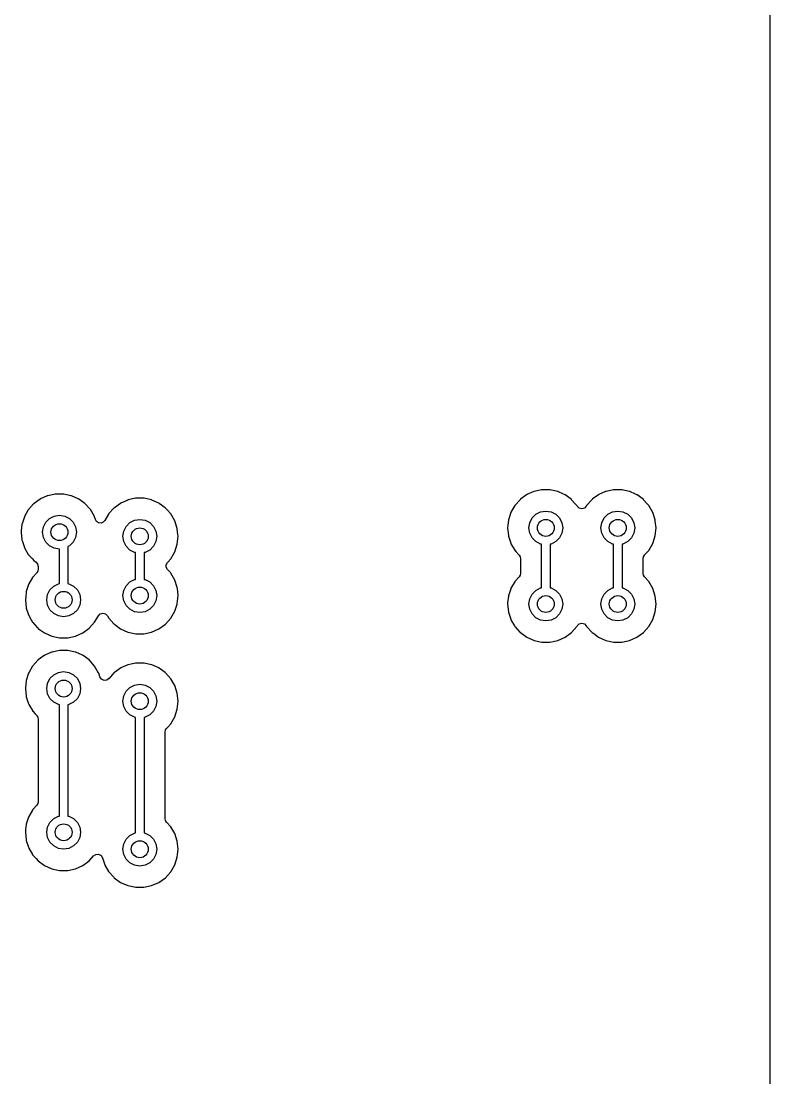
# Model space of a CAD drawing. Extents: x 98 to 198, y -146.7 to -46.7.
# Drawn here: x 180.29 to 198, y -96.71 to -71.71 of the extents above; entities that cross this region are included whole.
import ezdxf

# ---------------------------------------------------------------- set-up
doc = ezdxf.new("R2010")
doc.units = 0
doc.layers.add('BLACK', color=7, linetype='CONTINUOUS')

msp = doc.modelspace()

# ---------------------------------------------------------------- linework, layer by layer
at = {"layer": 'BLACK', "linetype": 'CONTINUOUS'}
for p, q in [((197.996, -46.8407), (197.996, -146.576)), ((180.914, -82.9415), (180.753, -83.0132)), ((180.92, -82.9389), (180.914, -82.9415)), ((180.914, -82.9415), (180.914, -82.9415)), ((180.927, -82.9375), (180.92, -82.9389)), ((181.099, -82.9009), (180.927, -82.9375)), ((180.927, -82.9375), (180.927, -82.9375)), ((181.105, -82.8995), (181.099, -82.9009)), ((181.099, -82.9009), (181.099, -82.9009)), ((181.295, -82.8995), (181.105, -82.8995)), ((181.301, -82.9009), (181.295, -82.8995)), ((181.473, -82.9375), (181.301, -82.9009)), ((181.301, -82.9009), (181.301, -82.9009)), ((181.48, -82.9389), (181.473, -82.9375)), ((181.473, -82.9375), (181.473, -82.9375)), ((181.486, -82.9415), (181.48, -82.9389)), ((181.647, -83.0132), (181.486, -82.9415)), ((181.486, -82.9415), (181.486, -82.9415)), ((192.242, -82.9197), (192.099, -83.0233)), ((192.247, -82.9158), (192.242, -82.9197)), ((192.242, -82.9197), (192.242, -82.9197)), ((192.253, -82.9132), (192.247, -82.9158)), ((192.414, -82.8415), (192.253, -82.9132)), ((192.253, -82.9132), (192.253, -82.9132)), ((192.42, -82.8389), (192.414, -82.8415)), ((192.414, -82.8415), (192.414, -82.8415)), ((192.427, -82.8375), (192.42, -82.8389)), ((192.599, -82.8009), (192.427, -82.8375)), ((192.427, -82.8375), (192.427, -82.8375)), ((192.605, -82.7995), (192.599, -82.8009)), ((192.599, -82.8009), (192.599, -82.8009)), ((192.795, -82.7995), (192.605, -82.7995)), ((192.801, -82.8009), (192.795, -82.7995)), ((192.973, -82.8375), (192.801, -82.8009)), ((192.801, -82.8009), (192.801, -82.8009)), ((192.98, -82.8389), (192.973, -82.8375)), ((192.973, -82.8375), (192.973, -82.8375)), ((192.986, -82.8415), (192.98, -82.8389)), ((193.119, -82.9009), (192.986, -82.8415)), ((192.986, -82.8415), (192.986, -82.8415)), ((193.153, -82.9158), (193.119, -82.9009)), ((193.158, -82.9197), (193.153, -82.9158)), ((193.301, -83.0233), (193.158, -82.9197)), ((193.158, -82.9197), (193.158, -82.9197)), ((193.942, -82.9197), (193.799, -83.0233)), ((193.947, -82.9158), (193.942, -82.9197)), ((193.942, -82.9197), (193.942, -82.9197)), ((193.953, -82.9132), (193.947, -82.9158)), ((194.114, -82.8415), (193.953, -82.9132)), ((193.953, -82.9132), (193.953, -82.9132)), ((194.12, -82.8389), (194.114, -82.8415)), ((194.114, -82.8415), (194.114, -82.8415)), ((194.127, -82.8375), (194.12, -82.8389)), ((194.299, -82.8009), (194.127, -82.8375)), ((194.127, -82.8375), (194.127, -82.8375)), ((194.305, -82.7995), (194.299, -82.8009)), ((194.299, -82.8009), (194.299, -82.8009)), ((194.495, -82.7995), (194.305, -82.7995)), ((194.501, -82.8009), (194.495, -82.7995)), ((194.673, -82.8375), (194.501, -82.8009)), ((194.501, -82.8009), (194.501, -82.8009)), ((194.68, -82.8389), (194.673, -82.8375)), ((194.673, -82.8375), (194.673, -82.8375)), ((194.686, -82.8415), (194.68, -82.8389)), ((194.819, -82.9009), (194.686, -82.8415)), ((194.686, -82.8415), (194.686, -82.8415)), ((194.853, -82.9158), (194.819, -82.9009)), ((194.858, -82.9197), (194.853, -82.9158)), ((195.001, -83.0233), (194.858, -82.9197)), ((194.858, -82.9197), (194.858, -82.9197)), ((180.59, -83.1319), (180.472, -83.263)), ((180.594, -83.1271), (180.59, -83.1319)), ((180.59, -83.1319), (180.59, -83.1319)), ((180.599, -83.1233), (180.594, -83.1271)), ((180.742, -83.0197), (180.599, -83.1233)), ((180.599, -83.1233), (180.599, -83.1233)), ((180.747, -83.0158), (180.742, -83.0197)), ((180.742, -83.0197), (180.742, -83.0197)), ((180.753, -83.0132), (180.747, -83.0158)), ((180.753, -83.0132), (180.753, -83.0132)), ((181.653, -83.0158), (181.647, -83.0132)), ((181.658, -83.0197), (181.653, -83.0158)), ((181.801, -83.1233), (181.658, -83.0197)), ((181.658, -83.0197), (181.658, -83.0197)), ((181.806, -83.1271), (181.801, -83.1233)), ((181.801, -83.1233), (181.801, -83.1233)), ((181.81, -83.1319), (181.806, -83.1271)), ((181.926, -83.2603), (181.81, -83.1319)), ((181.81, -83.1319), (181.81, -83.1319)), ((182.49, -83.2308), (182.372, -83.3619)), ((182.494, -83.226), (182.49, -83.2308)), ((182.49, -83.2308), (182.49, -83.2308)), ((182.499, -83.2222), (182.494, -83.226)), ((182.642, -83.1186), (182.499, -83.2222)), ((182.499, -83.2222), (182.499, -83.2222)), ((182.647, -83.1147), (182.642, -83.1186)), ((182.642, -83.1186), (182.642, -83.1186)), ((182.653, -83.1121), (182.647, -83.1147)), ((182.814, -83.0404), (182.653, -83.1121)), ((182.653, -83.1121), (182.653, -83.1121)), ((182.82, -83.0378), (182.814, -83.0404)), ((182.814, -83.0404), (182.814, -83.0404)), ((182.827, -83.0364), (182.82, -83.0378)), ((182.999, -82.9998), (182.827, -83.0364)), ((182.827, -83.0364), (182.827, -83.0364)), ((183.005, -82.9984), (182.999, -82.9998)), ((182.999, -82.9998), (182.999, -82.9998)), ((183.195, -82.9984), (183.005, -82.9984)), ((183.201, -82.9998), (183.195, -82.9984)), ((183.373, -83.0364), (183.201, -82.9998)), ((183.201, -82.9998), (183.201, -82.9998)), ((183.38, -83.0378), (183.373, -83.0364)), ((183.373, -83.0364), (183.373, -83.0364)), ((183.386, -83.0404), (183.38, -83.0378)), ((183.547, -83.1121), (183.386, -83.0404)), ((183.386, -83.0404), (183.386, -83.0404)), ((183.553, -83.1147), (183.547, -83.1121)), ((183.558, -83.1186), (183.553, -83.1147)), ((183.701, -83.2222), (183.558, -83.1186)), ((183.558, -83.1186), (183.558, -83.1186)), ((183.706, -83.226), (183.701, -83.2222)), ((183.701, -83.2222), (183.701, -83.2222)), ((183.71, -83.2308), (183.706, -83.226)), ((183.749, -83.2734), (183.71, -83.2308)), ((183.71, -83.2308), (183.71, -83.2308)), ((191.964, -83.1734), (191.876, -83.3261)), ((191.967, -83.1678), (191.964, -83.1734)), ((191.964, -83.1734), (191.964, -83.1734)), ((191.972, -83.163), (191.967, -83.1678)), ((192.09, -83.0319), (191.972, -83.163)), ((191.972, -83.163), (191.972, -83.163)), ((192.094, -83.0271), (192.09, -83.0319)), ((192.09, -83.0319), (192.09, -83.0319)), ((192.099, -83.0233), (192.094, -83.0271)), ((192.099, -83.0233), (192.099, -83.0233)), ((193.306, -83.0271), (193.301, -83.0233)), ((193.301, -83.0233), (193.301, -83.0233)), ((193.31, -83.0319), (193.306, -83.0271)), ((193.388, -83.1186), (193.31, -83.0319)), ((193.31, -83.0319), (193.31, -83.0319)), ((193.433, -83.1678), (193.388, -83.1186)), ((193.436, -83.1734), (193.433, -83.1678)), ((193.443, -83.1852), (193.436, -83.1734)), ((193.488, -83.2306), (193.443, -83.1852)), ((193.55, -83.2472), (193.488, -83.2306)), ((193.612, -83.2306), (193.55, -83.2472)), ((193.657, -83.1852), (193.612, -83.2306)), ((193.664, -83.1734), (193.657, -83.1852)), ((193.667, -83.1678), (193.664, -83.1734)), ((193.664, -83.1734), (193.664, -83.1734)), ((193.672, -83.163), (193.667, -83.1678)), ((193.79, -83.0319), (193.672, -83.163)), ((193.672, -83.163), (193.672, -83.163)), ((193.794, -83.0271), (193.79, -83.0319)), ((193.79, -83.0319), (193.79, -83.0319)), ((193.799, -83.0233), (193.794, -83.0271)), ((193.799, -83.0233), (193.799, -83.0233)), ((195.006, -83.0271), (195.001, -83.0233)), ((195.001, -83.0233), (195.001, -83.0233)), ((195.01, -83.0319), (195.006, -83.0271)), ((195.088, -83.1186), (195.01, -83.0319)), ((195.01, -83.0319), (195.01, -83.0319)), ((195.133, -83.1678), (195.088, -83.1186)), ((195.227, -83.3317), (195.133, -83.1678)), ((180.371, -83.4379), (180.316, -83.6056)), ((180.373, -83.4317), (180.371, -83.4379)), ((180.371, -83.4379), (180.371, -83.4379)), ((180.376, -83.4261), (180.373, -83.4317)), ((180.464, -83.2734), (180.376, -83.4261)), ((180.376, -83.4261), (180.376, -83.4261)), ((180.467, -83.2678), (180.464, -83.2734)), ((180.464, -83.2734), (180.464, -83.2734)), ((180.472, -83.263), (180.467, -83.2678)), ((180.472, -83.263), (180.472, -83.263)), ((180.876, -83.5649), (180.965, -83.4764)), ((180.965, -83.4764), (181.076, -83.4196)), ((181.076, -83.4196), (181.2, -83.4)), ((181.2, -83.4), (181.324, -83.4196)), ((181.324, -83.4196), (181.435, -83.4764)), ((181.435, -83.4764), (181.524, -83.5649)), ((181.933, -83.2678), (181.926, -83.2603)), ((182.027, -83.4317), (181.933, -83.2678)), ((182.029, -83.4379), (182.027, -83.4317)), ((182.05, -83.5024), (182.029, -83.4379)), ((182.029, -83.4379), (182.029, -83.4379)), ((182.364, -83.3723), (182.275, -83.5261)), ((182.367, -83.3667), (182.364, -83.3723)), ((182.364, -83.3723), (182.364, -83.3723)), ((182.372, -83.3619), (182.367, -83.3667)), ((182.372, -83.3619), (182.372, -83.3619)), ((183.833, -83.3667), (183.749, -83.2734)), ((183.927, -83.5306), (183.833, -83.3667)), ((191.871, -83.3379), (191.816, -83.5056)), ((191.873, -83.3317), (191.871, -83.3379)), ((191.871, -83.3379), (191.871, -83.3379)), ((191.876, -83.3261), (191.873, -83.3317)), ((191.876, -83.3261), (191.876, -83.3261)), ((192.32, -83.5764), (192.376, -83.4649)), ((192.376, -83.4649), (192.465, -83.3764)), ((192.465, -83.3764), (192.576, -83.3196)), ((192.576, -83.3196), (192.7, -83.3)), ((192.7, -83.3), (192.824, -83.3196)), ((192.824, -83.3196), (192.935, -83.3764)), ((192.935, -83.3764), (193.024, -83.4649)), ((193.024, -83.4649), (193.08, -83.5764)), ((194.02, -83.5764), (194.076, -83.4649)), ((194.076, -83.4649), (194.165, -83.3764)), ((194.165, -83.3764), (194.276, -83.3196)), ((194.276, -83.3196), (194.4, -83.3)), ((194.4, -83.3), (194.524, -83.3196)), ((194.524, -83.3196), (194.635, -83.3764)), ((194.635, -83.3764), (194.724, -83.4649)), ((194.724, -83.4649), (194.78, -83.5764)), ((195.286, -83.5117), (195.227, -83.3317)), ((180.314, -83.6182), (180.298, -83.763)), ((180.316, -83.6056), (180.314, -83.6117)), ((180.314, -83.6117), (180.314, -83.6182)), ((180.314, -83.6182), (180.314, -83.6182)), ((180.316, -83.6056), (180.316, -83.6056)), ((180.8, -83.8), (180.82, -83.6764)), ((180.82, -83.6764), (180.876, -83.5649)), ((181.524, -83.5649), (181.58, -83.6764)), ((181.58, -83.6764), (181.6, -83.8)), ((182.079, -83.5508), (182.05, -83.5024)), ((182.127, -83.5812), (182.079, -83.5508)), ((182.184, -83.5871), (182.127, -83.5812)), ((182.237, -83.5673), (182.184, -83.5871)), ((182.275, -83.5261), (182.237, -83.5673)), ((182.72, -83.7753), (182.776, -83.6638)), ((182.776, -83.6638), (182.865, -83.5753)), ((182.865, -83.5753), (182.976, -83.5185)), ((182.976, -83.5185), (183.1, -83.4989)), ((183.1, -83.4989), (183.224, -83.5185)), ((183.224, -83.5185), (183.335, -83.5753)), ((183.335, -83.5753), (183.424, -83.6638)), ((183.424, -83.6638), (183.48, -83.7753)), ((183.986, -83.7106), (183.927, -83.5306)), ((183.986, -83.7171), (183.986, -83.7106)), ((183.995, -83.8), (183.986, -83.7171)), ((183.986, -83.7171), (183.986, -83.7171)), ((191.802, -83.6319), (191.795, -83.7)), ((191.795, -83.7), (191.795, -83.7065)), ((191.795, -83.7065), (191.814, -83.8818)), ((191.814, -83.5182), (191.802, -83.6319)), ((191.816, -83.5056), (191.814, -83.5117)), ((191.814, -83.5117), (191.814, -83.5182)), ((191.814, -83.5182), (191.814, -83.5182)), ((191.816, -83.5056), (191.816, -83.5056)), ((192.3, -83.7), (192.32, -83.5764)), ((192.32, -83.8236), (192.3, -83.7)), ((193.08, -83.5764), (193.1, -83.7)), ((193.1, -83.7), (193.08, -83.8236)), ((194, -83.7), (194.02, -83.5764)), ((194.02, -83.8236), (194, -83.7)), ((194.78, -83.5764), (194.8, -83.7)), ((194.8, -83.7), (194.78, -83.8236)), ((195.286, -83.5182), (195.286, -83.5117)), ((195.288, -83.5368), (195.286, -83.5182)), ((195.286, -83.5182), (195.286, -83.5182)), ((195.286, -83.8883), (195.305, -83.7)), ((195.305, -83.7), (195.288, -83.5368)), ((180.298, -83.763), (180.295, -83.8)), ((180.295, -83.8), (180.295, -83.8065)), ((180.295, -83.8065), (180.314, -83.9818)), ((180.314, -83.9818), (180.314, -83.9818)), ((180.314, -83.9818), (180.314, -83.9883)), ((180.82, -83.9236), (180.8, -83.8)), ((180.876, -84.0351), (180.82, -83.9236)), ((181.58, -83.9236), (181.524, -84.0351)), ((181.6, -83.8), (181.58, -83.9236)), ((182.7, -83.8989), (182.72, -83.7753)), ((182.72, -84.0225), (182.7, -83.8989)), ((183.48, -83.7753), (183.5, -83.8989)), ((183.5, -83.8989), (183.48, -84.0225)), ((183.986, -84.0872), (184.005, -83.8989)), ((184.005, -83.8989), (183.995, -83.8)), ((191.814, -83.8818), (191.814, -83.8818)), ((191.814, -83.8818), (191.814, -83.8883)), ((191.814, -83.8883), (191.816, -83.8944)), ((191.816, -83.8944), (191.816, -83.8944)), ((191.816, -83.8944), (191.871, -84.0621)), ((192.376, -83.9351), (192.32, -83.8236)), ((192.465, -84.0236), (192.376, -83.9351)), ((193.024, -83.9351), (192.935, -84.0236)), ((193.08, -83.8236), (193.024, -83.9351)), ((194.076, -83.9351), (194.02, -83.8236)), ((194.165, -84.0236), (194.076, -83.9351)), ((194.724, -83.9351), (194.635, -84.0236)), ((194.78, -83.8236), (194.724, -83.9351)), ((195.227, -84.0683), (195.286, -83.8883)), ((180.314, -83.9883), (180.316, -83.9944)), ((180.316, -83.9944), (180.316, -83.9944)), ((180.316, -83.9944), (180.371, -84.1621)), ((180.371, -84.1621), (180.373, -84.1683)), ((180.373, -84.1683), (180.376, -84.1739)), ((180.376, -84.1739), (180.376, -84.1739)), ((180.376, -84.1739), (180.464, -84.3266)), ((180.965, -84.1236), (180.876, -84.0351)), ((181.076, -84.1804), (180.965, -84.1236)), ((181.198, -84.1997), (181.076, -84.1804)), ((181.198, -85.0161), (181.198, -84.1997)), ((181.435, -84.1236), (181.402, -84.1407)), ((181.402, -84.1407), (181.402, -85.0161)), ((181.524, -84.0351), (181.435, -84.1236)), ((182.776, -84.134), (182.72, -84.0225)), ((182.865, -84.2225), (182.776, -84.134)), ((182.976, -84.2793), (182.865, -84.2225)), ((183.335, -84.2225), (183.224, -84.2793)), ((183.424, -84.134), (183.335, -84.2225)), ((183.48, -84.0225), (183.424, -84.134)), ((183.927, -84.2672), (183.986, -84.0872)), ((191.871, -84.0621), (191.873, -84.0683)), ((191.873, -84.0683), (191.876, -84.0739)), ((191.876, -84.0739), (191.876, -84.0739)), ((191.876, -84.0739), (191.964, -84.2261)), ((191.964, -84.2261), (191.967, -84.2322)), ((191.967, -84.2322), (191.972, -84.237)), ((192.576, -84.0804), (192.465, -84.0236)), ((192.598, -84.0839), (192.576, -84.0804)), ((192.598, -85.1161), (192.598, -84.0839)), ((192.824, -84.0804), (192.802, -84.0839)), ((192.802, -84.0839), (192.802, -85.1161)), ((192.935, -84.0236), (192.824, -84.0804)), ((194.276, -84.0804), (194.165, -84.0236)), ((194.298, -84.0839), (194.276, -84.0804)), ((194.298, -85.1161), (194.298, -84.0839)), ((194.524, -84.0804), (194.502, -84.0839)), ((194.502, -84.0839), (194.502, -85.1161)), ((194.635, -84.0236), (194.524, -84.0804)), ((195.035, -84.3404), (195.133, -84.2322)), ((195.133, -84.2322), (195.227, -84.0683)), ((180.464, -84.3266), (180.467, -84.3322)), ((180.467, -84.3322), (180.472, -84.337)), ((180.472, -84.337), (180.472, -84.337)), ((180.472, -84.337), (180.552, -84.4261)), ((180.552, -84.4261), (180.594, -84.4729)), ((180.594, -84.4729), (180.647, -84.5111)), ((182.998, -84.2828), (182.976, -84.2793)), ((182.998, -84.9172), (182.998, -84.2828)), ((183.224, -84.2793), (183.202, -84.2828)), ((183.202, -84.2828), (183.202, -84.9172)), ((183.756, -84.5158), (183.833, -84.4311)), ((183.833, -84.4311), (183.927, -84.2672)), ((191.972, -84.237), (191.972, -84.237)), ((191.972, -84.237), (191.993, -84.261)), ((191.993, -84.261), (192.063, -84.3389)), ((192.063, -84.3389), (192.066, -84.3417)), ((192.066, -84.3417), (192.09, -84.3802)), ((192.09, -84.3802), (192.098, -84.4247)), ((192.098, -84.4247), (192.098, -84.7753)), ((195.002, -84.4247), (195.01, -84.3802)), ((195.002, -84.7753), (195.002, -84.4247)), ((195.01, -84.3802), (195.034, -84.3417)), ((195.034, -84.3417), (195.035, -84.3404)), ((180.647, -84.5111), (180.684, -84.5552)), ((180.69, -84.7198), (180.666, -84.7583)), ((180.684, -84.5552), (180.698, -84.6115)), ((180.698, -84.6753), (180.69, -84.7198)), ((180.698, -84.6115), (180.698, -84.6753)), ((183.727, -84.57), (183.755, -84.517)), ((183.727, -84.63), (183.727, -84.57)), ((183.755, -84.683), (183.727, -84.63)), ((183.755, -84.517), (183.756, -84.5158)), ((183.823, -84.7583), (183.755, -84.683)), ((180.564, -84.8734), (180.476, -85.0261)), ((180.567, -84.8678), (180.564, -84.8734)), ((180.564, -84.8734), (180.564, -84.8734)), ((180.572, -84.863), (180.567, -84.8678)), ((180.657, -84.7689), (180.572, -84.863)), ((180.572, -84.863), (180.572, -84.863)), ((180.666, -84.7583), (180.657, -84.7689)), ((182.776, -85.066), (182.865, -84.9775)), ((182.865, -84.9775), (182.976, -84.9207)), ((182.976, -84.9207), (182.998, -84.9172)), ((183.202, -84.9172), (183.224, -84.9207)), ((183.224, -84.9207), (183.335, -84.9775)), ((183.335, -84.9775), (183.424, -85.066)), ((183.833, -84.7689), (183.823, -84.7583)), ((183.927, -84.9328), (183.833, -84.7689)), ((183.986, -85.1128), (183.927, -84.9328)), ((191.964, -84.9734), (191.876, -85.1261)), ((191.967, -84.9678), (191.964, -84.9734)), ((191.964, -84.9734), (191.964, -84.9734)), ((191.972, -84.963), (191.967, -84.9678)), ((192.066, -84.8583), (191.972, -84.963)), ((191.972, -84.963), (191.972, -84.963)), ((192.09, -84.8198), (192.066, -84.8583)), ((192.098, -84.7753), (192.09, -84.8198)), ((195.01, -84.8198), (195.002, -84.7753)), ((195.034, -84.8583), (195.01, -84.8198)), ((195.133, -84.9678), (195.034, -84.8583)), ((195.227, -85.1317), (195.133, -84.9678)), ((180.414, -85.2182), (180.402, -85.3322)), ((180.416, -85.2056), (180.414, -85.2117)), ((180.414, -85.2117), (180.414, -85.2182)), ((180.414, -85.2182), (180.414, -85.2182)), ((180.471, -85.0379), (180.416, -85.2056)), ((180.416, -85.2056), (180.416, -85.2056)), ((180.473, -85.0317), (180.471, -85.0379)), ((180.471, -85.0379), (180.471, -85.0379)), ((180.476, -85.0261), (180.473, -85.0317)), ((180.476, -85.0261), (180.476, -85.0261)), ((180.92, -85.2764), (180.976, -85.1649)), ((180.976, -85.1649), (181.065, -85.0764)), ((181.065, -85.0764), (181.176, -85.0196)), ((181.176, -85.0196), (181.198, -85.0161)), ((181.402, -85.0161), (181.424, -85.0196)), ((181.424, -85.0196), (181.535, -85.0764)), ((181.535, -85.0764), (181.624, -85.1649)), ((181.624, -85.1649), (181.68, -85.2764)), ((182.7, -85.3011), (182.72, -85.1775)), ((182.72, -85.1775), (182.776, -85.066)), ((183.424, -85.066), (183.48, -85.1775)), ((183.48, -85.1775), (183.5, -85.3011)), ((183.986, -85.1193), (183.986, -85.1128)), ((183.988, -85.1322), (183.986, -85.1193)), ((183.986, -85.1193), (183.986, -85.1193)), ((184.005, -85.3011), (183.988, -85.1322)), ((191.871, -85.1379), (191.816, -85.3056)), ((191.873, -85.1317), (191.871, -85.1379)), ((191.871, -85.1379), (191.871, -85.1379)), ((191.876, -85.1261), (191.873, -85.1317)), ((191.876, -85.1261), (191.876, -85.1261)), ((192.376, -85.2649), (192.465, -85.1764)), ((192.465, -85.1764), (192.576, -85.1196)), ((192.576, -85.1196), (192.598, -85.1161)), ((192.802, -85.1161), (192.824, -85.1196)), ((192.824, -85.1196), (192.935, -85.1764)), ((192.935, -85.1764), (193.024, -85.2649)), ((194.076, -85.2649), (194.165, -85.1764)), ((194.165, -85.1764), (194.276, -85.1196)), ((194.276, -85.1196), (194.298, -85.1161)), ((194.502, -85.1161), (194.524, -85.1196)), ((194.524, -85.1196), (194.635, -85.1764)), ((194.635, -85.1764), (194.724, -85.2649)), ((195.286, -85.3117), (195.227, -85.1317)), ((180.402, -85.3322), (180.395, -85.4)), ((180.395, -85.4), (180.395, -85.4065)), ((180.395, -85.4065), (180.414, -85.5818)), ((180.9, -85.4), (180.92, -85.2764)), ((180.92, -85.5236), (180.9, -85.4)), ((181.68, -85.2764), (181.7, -85.4)), ((181.7, -85.4), (181.68, -85.5236)), ((182.72, -85.4247), (182.7, -85.3011)), ((182.776, -85.5362), (182.72, -85.4247)), ((183.48, -85.4247), (183.424, -85.5362)), ((183.5, -85.3011), (183.48, -85.4247)), ((183.986, -85.4894), (184.005, -85.3011)), ((191.797, -85.4734), (191.795, -85.5)), ((191.814, -85.3182), (191.797, -85.4734)), ((191.816, -85.3056), (191.814, -85.3117)), ((191.814, -85.3117), (191.814, -85.3182)), ((191.814, -85.3182), (191.814, -85.3182)), ((191.816, -85.3056), (191.816, -85.3056)), ((192.3, -85.5), (192.32, -85.3764)), ((192.32, -85.3764), (192.376, -85.2649)), ((193.024, -85.2649), (193.08, -85.3764)), ((193.08, -85.3764), (193.1, -85.5)), ((194, -85.5), (194.02, -85.3764)), ((194.02, -85.3764), (194.076, -85.2649)), ((194.724, -85.2649), (194.78, -85.3764)), ((194.78, -85.3764), (194.8, -85.5)), ((195.286, -85.3182), (195.286, -85.3117)), ((195.293, -85.3818), (195.286, -85.3182)), ((195.286, -85.3182), (195.286, -85.3182)), ((195.305, -85.5), (195.293, -85.3818)), ((180.414, -85.5818), (180.414, -85.5818)), ((180.414, -85.5818), (180.414, -85.5883)), ((180.414, -85.5883), (180.416, -85.5944)), ((180.416, -85.5944), (180.416, -85.5944)), ((180.416, -85.5944), (180.461, -85.7333)), ((180.461, -85.7333), (180.473, -85.7683)), ((180.976, -85.6351), (180.92, -85.5236)), ((181.065, -85.7236), (180.976, -85.6351)), ((181.176, -85.7804), (181.065, -85.7236)), ((181.535, -85.7236), (181.424, -85.7804)), ((181.624, -85.6351), (181.535, -85.7236)), ((181.68, -85.5236), (181.624, -85.6351)), ((182.121, -85.7787), (182.167, -85.7333)), ((182.167, -85.7333), (182.229, -85.7167)), ((182.229, -85.7167), (182.291, -85.7333)), ((182.291, -85.7333), (182.336, -85.7787)), ((182.865, -85.6247), (182.776, -85.5362)), ((182.976, -85.6815), (182.865, -85.6247)), ((183.1, -85.7011), (182.976, -85.6815)), ((183.224, -85.6815), (183.1, -85.7011)), ((183.335, -85.6247), (183.224, -85.6815)), ((183.424, -85.5362), (183.335, -85.6247)), ((183.833, -85.8333), (183.927, -85.6694)), ((183.927, -85.6694), (183.982, -85.5)), ((183.982, -85.5), (183.986, -85.4894)), ((191.795, -85.5), (191.795, -85.5065)), ((191.795, -85.5065), (191.814, -85.6818)), ((191.814, -85.6818), (191.814, -85.6818)), ((191.814, -85.6818), (191.814, -85.6883)), ((191.814, -85.6883), (191.816, -85.6944)), ((191.816, -85.6944), (191.816, -85.6944)), ((191.816, -85.6944), (191.871, -85.8621)), ((192.32, -85.6236), (192.3, -85.5)), ((192.376, -85.7351), (192.32, -85.6236)), ((192.465, -85.8236), (192.376, -85.7351)), ((193.024, -85.7351), (192.935, -85.8236)), ((193.08, -85.6236), (193.024, -85.7351)), ((193.1, -85.5), (193.08, -85.6236)), ((194.02, -85.6236), (194, -85.5)), ((194.076, -85.7351), (194.02, -85.6236)), ((194.165, -85.8236), (194.076, -85.7351)), ((194.724, -85.7351), (194.635, -85.8236)), ((194.78, -85.6236), (194.724, -85.7351)), ((194.8, -85.5), (194.78, -85.6236)), ((195.227, -85.8683), (195.286, -85.6883)), ((195.286, -85.6883), (195.305, -85.5)), ((180.473, -85.7683), (180.476, -85.7739)), ((180.476, -85.7739), (180.476, -85.7739)), ((180.476, -85.7739), (180.535, -85.8767)), ((180.535, -85.8767), (180.567, -85.9322)), ((180.567, -85.9322), (180.572, -85.937)), ((180.572, -85.937), (180.572, -85.937)), ((180.572, -85.937), (180.685, -86.0625)), ((181.3, -85.8), (181.176, -85.7804)), ((181.424, -85.7804), (181.3, -85.8)), ((181.906, -86.0729), (182.033, -85.9322)), ((182.033, -85.9322), (182.121, -85.7787)), ((182.336, -85.7787), (182.367, -85.8333)), ((182.367, -85.8333), (182.372, -85.8381)), ((182.372, -85.8381), (182.372, -85.8381)), ((182.372, -85.8381), (182.489, -85.9681)), ((182.489, -85.9681), (182.494, -85.974)), ((182.494, -85.974), (182.499, -85.9778)), ((182.499, -85.9778), (182.499, -85.9778)), ((182.499, -85.9778), (182.539, -86.0065)), ((183.553, -86.0853), (183.706, -85.974)), ((183.706, -85.974), (183.833, -85.8333)), ((191.871, -85.8621), (191.873, -85.8683)), ((191.873, -85.8683), (191.876, -85.8739)), ((191.876, -85.8739), (191.876, -85.8739)), ((191.876, -85.8739), (191.957, -86.0148)), ((192.576, -85.8804), (192.465, -85.8236)), ((192.7, -85.9), (192.576, -85.8804)), ((192.824, -85.8804), (192.7, -85.9)), ((192.935, -85.8236), (192.824, -85.8804)), ((193.443, -86.0148), (193.488, -85.9694)), ((193.488, -85.9694), (193.55, -85.9528)), ((193.55, -85.9528), (193.612, -85.9694)), ((193.612, -85.9694), (193.657, -86.0148)), ((194.276, -85.8804), (194.165, -85.8236)), ((194.4, -85.9), (194.276, -85.8804)), ((194.524, -85.8804), (194.4, -85.9)), ((194.635, -85.8236), (194.524, -85.8804)), ((195.133, -86.0322), (195.227, -85.8683)), ((180.685, -86.0625), (180.694, -86.0729)), ((180.694, -86.0729), (180.699, -86.0767)), ((180.699, -86.0767), (180.699, -86.0767)), ((180.699, -86.0767), (180.732, -86.1005)), ((180.732, -86.1005), (180.847, -86.1842)), ((180.847, -86.1842), (181.02, -86.2611)), ((181.58, -86.2611), (181.753, -86.1842)), ((181.753, -86.1842), (181.906, -86.0729)), ((182.539, -86.0065), (182.647, -86.0853)), ((182.647, -86.0853), (182.82, -86.1622)), ((182.82, -86.1622), (183.005, -86.2016)), ((183.005, -86.2016), (183.188, -86.2016)), ((183.188, -86.2016), (183.195, -86.2016)), ((183.195, -86.2016), (183.38, -86.1622)), ((183.38, -86.1622), (183.553, -86.0853)), ((191.957, -86.0148), (191.967, -86.0322)), ((191.967, -86.0322), (191.972, -86.037)), ((191.972, -86.037), (191.972, -86.037)), ((191.972, -86.037), (192.085, -86.1622)), ((192.085, -86.1622), (192.094, -86.1729)), ((192.094, -86.1729), (192.099, -86.1767)), ((192.099, -86.1767), (192.099, -86.1767)), ((192.099, -86.1767), (192.132, -86.2005)), ((192.132, -86.2005), (192.247, -86.2842)), ((193.153, -86.2842), (193.306, -86.1729)), ((193.306, -86.1729), (193.433, -86.0322)), ((193.433, -86.0322), (193.443, -86.0148)), ((193.657, -86.0148), (193.667, -86.0322)), ((193.667, -86.0322), (193.672, -86.037)), ((193.672, -86.037), (193.672, -86.037)), ((193.672, -86.037), (193.785, -86.1622)), ((193.785, -86.1622), (193.794, -86.1729)), ((193.794, -86.1729), (193.799, -86.1767)), ((193.799, -86.1767), (193.799, -86.1767)), ((193.799, -86.1767), (193.832, -86.2005)), ((193.832, -86.2005), (193.947, -86.2842)), ((194.853, -86.2842), (195.006, -86.1729)), ((195.006, -86.1729), (195.133, -86.0322)), ((181.02, -86.2611), (181.205, -86.3005)), ((181.205, -86.3005), (181.388, -86.3005)), ((181.388, -86.3005), (181.395, -86.3005)), ((181.395, -86.3005), (181.58, -86.2611)), ((192.247, -86.2842), (192.42, -86.3611)), ((192.42, -86.3611), (192.605, -86.4005)), ((192.605, -86.4005), (192.788, -86.4005)), ((192.788, -86.4005), (192.795, -86.4005)), ((192.795, -86.4005), (192.98, -86.3611)), ((192.98, -86.3611), (193.153, -86.2842)), ((193.947, -86.2842), (194.12, -86.3611)), ((194.12, -86.3611), (194.305, -86.4005)), ((194.305, -86.4005), (194.488, -86.4005)), ((194.488, -86.4005), (194.495, -86.4005)), ((194.495, -86.4005), (194.68, -86.3611)), ((194.68, -86.3611), (194.853, -86.2842)), ((180.842, -86.7197), (180.699, -86.8233)), ((180.847, -86.7158), (180.842, -86.7197)), ((180.842, -86.7197), (180.842, -86.7197)), ((180.853, -86.7132), (180.847, -86.7158)), ((181.014, -86.6415), (180.853, -86.7132)), ((180.853, -86.7132), (180.853, -86.7132)), ((181.02, -86.6389), (181.014, -86.6415)), ((181.014, -86.6415), (181.014, -86.6415)), ((181.027, -86.6375), (181.02, -86.6389)), ((181.199, -86.6009), (181.027, -86.6375)), ((181.027, -86.6375), (181.027, -86.6375)), ((181.205, -86.5995), (181.199, -86.6009)), ((181.199, -86.6009), (181.199, -86.6009)), ((181.395, -86.5995), (181.205, -86.5995)), ((181.401, -86.6009), (181.395, -86.5995)), ((181.573, -86.6375), (181.401, -86.6009)), ((181.401, -86.6009), (181.401, -86.6009)), ((181.58, -86.6389), (181.573, -86.6375)), ((181.573, -86.6375), (181.573, -86.6375)), ((181.586, -86.6415), (181.58, -86.6389)), ((181.747, -86.7132), (181.586, -86.6415)), ((181.586, -86.6415), (181.586, -86.6415)), ((181.753, -86.7158), (181.747, -86.7132)), ((181.758, -86.7197), (181.753, -86.7158)), ((181.901, -86.8233), (181.758, -86.7197)), ((181.758, -86.7197), (181.758, -86.7197)), ((180.564, -86.9734), (180.476, -87.1261)), ((180.567, -86.9678), (180.564, -86.9734)), ((180.564, -86.9734), (180.564, -86.9734)), ((180.572, -86.963), (180.567, -86.9678)), ((180.69, -86.8319), (180.572, -86.963)), ((180.572, -86.963), (180.572, -86.963)), ((180.694, -86.8271), (180.69, -86.8319)), ((180.69, -86.8319), (180.69, -86.8319)), ((180.699, -86.8233), (180.694, -86.8271)), ((180.699, -86.8233), (180.699, -86.8233)), ((181.906, -86.8271), (181.901, -86.8233)), ((181.901, -86.8233), (181.901, -86.8233)), ((181.91, -86.8319), (181.906, -86.8271)), ((182.001, -86.9332), (181.91, -86.8319)), ((181.91, -86.8319), (181.91, -86.8319)), ((182.033, -86.9678), (182.001, -86.9332)), ((182.127, -87.1317), (182.033, -86.9678)), ((182.814, -86.9404), (182.653, -87.0121)), ((182.82, -86.9378), (182.814, -86.9404)), ((182.814, -86.9404), (182.814, -86.9404)), ((182.827, -86.9364), (182.82, -86.9378)), ((182.999, -86.8998), (182.827, -86.9364)), ((182.827, -86.9364), (182.827, -86.9364)), ((183.005, -86.8984), (182.999, -86.8998)), ((182.999, -86.8998), (182.999, -86.8998)), ((183.195, -86.8984), (183.005, -86.8984)), ((183.201, -86.8998), (183.195, -86.8984)), ((183.373, -86.9364), (183.201, -86.8998)), ((183.201, -86.8998), (183.201, -86.8998)), ((183.38, -86.9378), (183.373, -86.9364)), ((183.373, -86.9364), (183.373, -86.9364)), ((183.386, -86.9404), (183.38, -86.9378)), ((183.547, -87.0121), (183.386, -86.9404)), ((183.386, -86.9404), (183.386, -86.9404)), ((180.471, -87.1379), (180.416, -87.3056)), ((180.473, -87.1317), (180.471, -87.1379)), ((180.471, -87.1379), (180.471, -87.1379)), ((180.476, -87.1261), (180.473, -87.1317)), ((180.476, -87.1261), (180.476, -87.1261)), ((180.976, -87.2649), (181.065, -87.1764)), ((181.065, -87.1764), (181.176, -87.1196)), ((181.176, -87.1196), (181.3, -87.1)), ((181.3, -87.1), (181.424, -87.1196)), ((181.424, -87.1196), (181.535, -87.1764)), ((181.535, -87.1764), (181.624, -87.2649)), ((182.129, -87.1379), (182.127, -87.1317)), ((182.157, -87.2228), (182.129, -87.1379)), ((182.194, -87.2788), (182.157, -87.2228)), ((182.49, -87.1308), (182.367, -87.2667)), ((182.494, -87.126), (182.49, -87.1308)), ((182.49, -87.1308), (182.49, -87.1308)), ((182.499, -87.1222), (182.494, -87.126)), ((182.642, -87.0186), (182.499, -87.1222)), ((182.499, -87.1222), (182.499, -87.1222)), ((182.647, -87.0147), (182.642, -87.0186)), ((182.642, -87.0186), (182.642, -87.0186)), ((182.653, -87.0121), (182.647, -87.0147)), ((182.653, -87.0121), (182.653, -87.0121)), ((183.553, -87.0147), (183.547, -87.0121)), ((183.558, -87.0186), (183.553, -87.0147)), ((183.701, -87.1222), (183.558, -87.0186)), ((183.558, -87.0186), (183.558, -87.0186)), ((183.706, -87.126), (183.701, -87.1222)), ((183.701, -87.1222), (183.701, -87.1222)), ((183.833, -87.2667), (183.706, -87.126)), ((180.414, -87.3182), (180.396, -87.4865)), ((180.416, -87.3056), (180.414, -87.3117)), ((180.414, -87.3117), (180.414, -87.3182)), ((180.414, -87.3182), (180.414, -87.3182)), ((180.416, -87.3056), (180.416, -87.3056)), ((180.9, -87.5), (180.92, -87.3764)), ((180.92, -87.3764), (180.976, -87.2649)), ((181.624, -87.2649), (181.68, -87.3764)), ((181.68, -87.3764), (181.7, -87.5)), ((182.255, -87.307), (182.194, -87.2788)), ((182.322, -87.2991), (182.255, -87.307)), ((182.366, -87.2649), (182.322, -87.2991)), ((182.367, -87.2667), (182.366, -87.2649)), ((182.776, -87.5638), (182.865, -87.4753)), ((182.865, -87.4753), (182.976, -87.4185)), ((182.976, -87.4185), (183.1, -87.3989)), ((183.1, -87.3989), (183.224, -87.4185)), ((183.224, -87.4185), (183.335, -87.4753)), ((183.335, -87.4753), (183.424, -87.5638)), ((183.927, -87.4306), (183.833, -87.2667)), ((183.986, -87.6106), (183.927, -87.4306)), ((180.396, -87.4865), (180.395, -87.5)), ((180.395, -87.5), (180.395, -87.5065)), ((180.395, -87.5065), (180.414, -87.6818)), ((180.414, -87.6818), (180.414, -87.6818)), ((180.414, -87.6818), (180.414, -87.6883)), ((180.414, -87.6883), (180.416, -87.6944)), ((180.416, -87.6944), (180.416, -87.6944)), ((180.416, -87.6944), (180.464, -87.8402)), ((180.92, -87.6236), (180.9, -87.5)), ((180.976, -87.7351), (180.92, -87.6236)), ((181.065, -87.8236), (180.976, -87.7351)), ((181.624, -87.7351), (181.535, -87.8236)), ((181.68, -87.6236), (181.624, -87.7351)), ((181.7, -87.5), (181.68, -87.6236)), ((182.7, -87.7989), (182.72, -87.6753)), ((182.72, -87.6753), (182.776, -87.5638)), ((183.424, -87.5638), (183.48, -87.6753)), ((183.48, -87.6753), (183.5, -87.7989)), ((184.005, -87.7989), (183.986, -87.6106)), ((180.464, -87.8402), (180.473, -87.8683)), ((180.473, -87.8683), (180.476, -87.8739)), ((180.476, -87.8739), (180.476, -87.8739)), ((180.476, -87.8739), (180.56, -88.0201)), ((181.176, -87.8804), (181.065, -87.8236)), ((181.198, -87.8839), (181.176, -87.8804)), ((181.198, -90.5161), (181.198, -87.8839)), ((181.424, -87.8804), (181.402, -87.8839)), ((181.402, -87.8839), (181.402, -90.5161)), ((181.535, -87.8236), (181.424, -87.8804)), ((182.72, -87.9225), (182.7, -87.7989)), ((182.776, -88.034), (182.72, -87.9225)), ((183.48, -87.9225), (183.424, -88.034)), ((183.5, -87.7989), (183.48, -87.9225)), ((183.986, -87.9872), (184.005, -87.7989)), ((180.56, -88.0201), (180.567, -88.0322)), ((180.567, -88.0322), (180.572, -88.037)), ((180.572, -88.037), (180.572, -88.037)), ((180.572, -88.037), (180.628, -88.0991)), ((180.628, -88.0991), (180.663, -88.1389)), ((180.663, -88.1389), (180.666, -88.1417)), ((180.666, -88.1417), (180.69, -88.1802)), ((180.69, -88.1802), (180.698, -88.2247)), ((180.698, -88.2247), (180.698, -90.1753)), ((182.865, -88.1225), (182.776, -88.034)), ((182.976, -88.1793), (182.865, -88.1225)), ((182.998, -88.1828), (182.976, -88.1793)), ((182.998, -90.9161), (182.998, -88.1828)), ((183.224, -88.1793), (183.202, -88.1828)), ((183.202, -88.1828), (183.202, -90.9161)), ((183.335, -88.1225), (183.224, -88.1793)), ((183.424, -88.034), (183.335, -88.1225)), ((183.833, -88.3311), (183.927, -88.1672)), ((183.927, -88.1672), (183.986, -87.9872)), ((183.702, -88.5236), (183.71, -88.4791)), ((183.71, -88.4791), (183.734, -88.4406)), ((183.734, -88.4406), (183.76, -88.4117)), ((183.76, -88.4117), (183.833, -88.3311)), ((183.702, -90.5753), (183.702, -88.5236)), ((180.69, -90.2198), (180.666, -90.2583)), ((180.698, -90.1753), (180.69, -90.2198)), ((180.564, -90.3734), (180.476, -90.5261)), ((180.567, -90.3678), (180.564, -90.3734)), ((180.564, -90.3734), (180.564, -90.3734)), ((180.572, -90.363), (180.567, -90.3678)), ((180.666, -90.2583), (180.572, -90.363)), ((180.572, -90.363), (180.572, -90.363)), ((180.414, -90.7182), (180.401, -90.8379)), ((180.416, -90.7056), (180.414, -90.7117)), ((180.414, -90.7117), (180.414, -90.7182)), ((180.414, -90.7182), (180.414, -90.7182)), ((180.471, -90.5379), (180.416, -90.7056)), ((180.416, -90.7056), (180.416, -90.7056)), ((180.473, -90.5317), (180.471, -90.5379)), ((180.471, -90.5379), (180.471, -90.5379)), ((180.476, -90.5261), (180.473, -90.5317)), ((180.476, -90.5261), (180.476, -90.5261)), ((180.92, -90.7764), (180.976, -90.6649)), ((180.976, -90.6649), (181.065, -90.5764)), ((181.065, -90.5764), (181.176, -90.5196)), ((181.176, -90.5196), (181.198, -90.5161)), ((181.402, -90.5161), (181.424, -90.5196)), ((181.424, -90.5196), (181.535, -90.5764)), ((181.535, -90.5764), (181.624, -90.6649)), ((181.624, -90.6649), (181.68, -90.7764)), ((183.71, -90.6198), (183.702, -90.5753)), ((183.734, -90.6583), (183.71, -90.6198)), ((183.833, -90.7678), (183.734, -90.6583)), ((180.401, -90.8379), (180.395, -90.9)), ((180.395, -90.9), (180.395, -90.9065)), ((180.395, -90.9065), (180.414, -91.0818)), ((180.9, -90.9), (180.92, -90.7764)), ((180.92, -91.0236), (180.9, -90.9)), ((181.68, -90.7764), (181.7, -90.9)), ((181.7, -90.9), (181.68, -91.0236)), ((182.776, -91.0649), (182.865, -90.9764)), ((182.865, -90.9764), (182.976, -90.9196)), ((182.976, -90.9196), (182.998, -90.9161)), ((183.202, -90.9161), (183.224, -90.9196)), ((183.224, -90.9196), (183.335, -90.9764)), ((183.335, -90.9764), (183.424, -91.0649)), ((183.927, -90.9317), (183.833, -90.7678)), ((183.986, -91.1117), (183.927, -90.9317)), ((180.414, -91.0818), (180.414, -91.0818)), ((180.414, -91.0818), (180.414, -91.0883)), ((180.414, -91.0883), (180.416, -91.0944)), ((180.416, -91.0944), (180.416, -91.0944)), ((180.416, -91.0944), (180.468, -91.2536)), ((180.976, -91.1351), (180.92, -91.0236)), ((181.065, -91.2236), (180.976, -91.1351)), ((181.176, -91.2804), (181.065, -91.2236)), ((181.535, -91.2236), (181.424, -91.2804)), ((181.624, -91.1351), (181.535, -91.2236)), ((181.68, -91.0236), (181.624, -91.1351)), ((182.7, -91.3), (182.72, -91.1764)), ((182.72, -91.1764), (182.776, -91.0649)), ((183.424, -91.0649), (183.48, -91.1764)), ((183.48, -91.1764), (183.5, -91.3)), ((184.005, -91.3), (183.986, -91.1117)), ((180.468, -91.2536), (180.473, -91.2683)), ((180.473, -91.2683), (180.476, -91.2739)), ((180.476, -91.2739), (180.476, -91.2739)), ((180.476, -91.2739), (180.564, -91.4261)), ((180.564, -91.4261), (180.567, -91.4322)), ((180.567, -91.4322), (180.572, -91.437)), ((180.572, -91.437), (180.572, -91.437)), ((180.572, -91.437), (180.649, -91.5223)), ((181.3, -91.3), (181.176, -91.2804)), ((181.424, -91.2804), (181.3, -91.3)), ((181.906, -91.5729), (182.009, -91.4583)), ((182.009, -91.4583), (182.063, -91.4234)), ((182.063, -91.4234), (182.127, -91.42)), ((182.127, -91.42), (182.184, -91.4491)), ((182.184, -91.4491), (182.219, -91.503)), ((182.72, -91.4236), (182.7, -91.3)), ((182.776, -91.5351), (182.72, -91.4236)), ((183.48, -91.4236), (183.424, -91.5351)), ((183.5, -91.3), (183.48, -91.4236)), ((183.986, -91.4883), (184.005, -91.3)), ((180.649, -91.5223), (180.694, -91.5729)), ((180.694, -91.5729), (180.847, -91.6842)), ((180.847, -91.6842), (181.02, -91.7611)), ((181.58, -91.7611), (181.753, -91.6842)), ((181.753, -91.6842), (181.906, -91.5729)), ((182.219, -91.503), (182.273, -91.6683)), ((182.273, -91.6683), (182.276, -91.6739)), ((182.276, -91.6739), (182.276, -91.6739)), ((182.276, -91.6739), (182.364, -91.8266)), ((182.865, -91.6236), (182.776, -91.5351)), ((182.976, -91.6804), (182.865, -91.6236)), ((183.1, -91.7), (182.976, -91.6804)), ((183.224, -91.6804), (183.1, -91.7)), ((183.335, -91.6236), (183.224, -91.6804)), ((183.424, -91.5351), (183.335, -91.6236)), ((183.833, -91.8322), (183.927, -91.6683)), ((183.927, -91.6683), (183.986, -91.4883)), ((181.02, -91.7611), (181.205, -91.8005)), ((181.205, -91.8005), (181.388, -91.8005)), ((181.388, -91.8005), (181.395, -91.8005)), ((181.395, -91.8005), (181.58, -91.7611)), ((182.364, -91.8266), (182.367, -91.8322)), ((182.367, -91.8322), (182.372, -91.837)), ((182.372, -91.837), (182.372, -91.837)), ((182.372, -91.837), (182.485, -91.9632)), ((182.485, -91.9632), (182.494, -91.9729)), ((182.494, -91.9729), (182.647, -92.0842)), ((183.553, -92.0842), (183.706, -91.9729)), ((183.706, -91.9729), (183.833, -91.8322)), ((182.647, -92.0842), (182.82, -92.1611)), ((182.82, -92.1611), (183.005, -92.2005)), ((183.005, -92.2005), (183.188, -92.2005)), ((183.188, -92.2005), (183.195, -92.2005)), ((183.195, -92.2005), (183.38, -92.1611)), ((183.38, -92.1611), (183.553, -92.0842))]:
    msp.add_line(p, q, dxfattribs=at)
at = {"layer": 'BLACK'}
for centre in [(181.2, -83.8), (183.1, -83.8989), (192.7, -83.7), (194.4, -83.7), (181.3, -85.4), (183.1, -85.3011), (192.7, -85.5), (194.4, -85.5), (181.3, -87.5), (183.1, -87.7989), (181.3, -90.9), (183.1, -91.3)]:
    msp.add_circle(centre, 0.2, dxfattribs=at)

doc.saveas('drawing.dxf')
